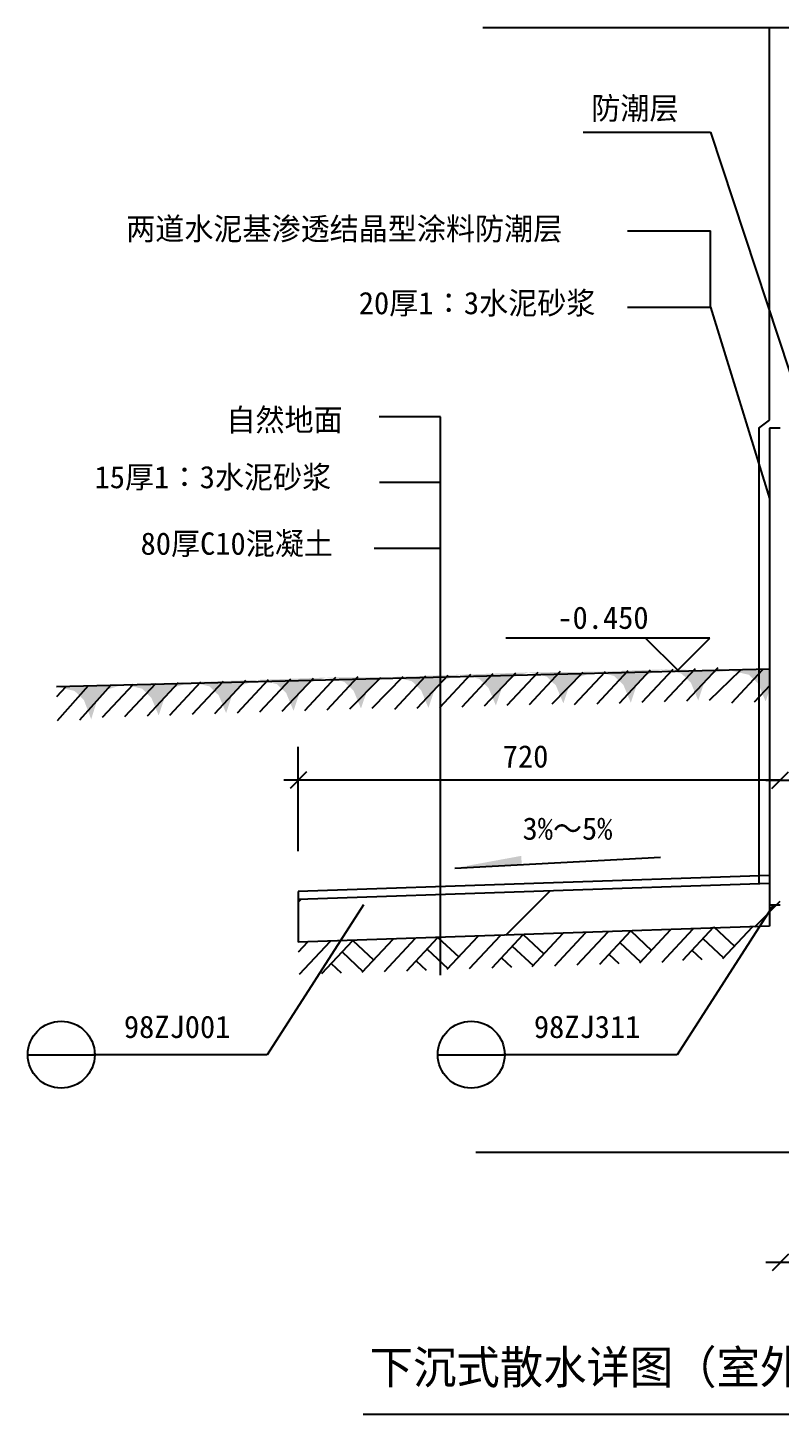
# Model space of a CAD drawing. Header units: metres. Extents: x 257 to 3194, y 1341 to 5169.
# Drawn here: x 624 to 1748, y 1341 to 3412 of the extents above; entities that cross this region are included whole.
import ezdxf

# ---------------------------------------------------------------- set-up
doc = ezdxf.new("R2010")
doc.units = ezdxf.units.M
for name, color, linetype in [('I-TXT', 2, 'Continuous'), ('PUB_DIM', 3, 'Continuous'), ('PUB_HATCH', 7, 'Continuous'), ('STAIR', 2, 'Continuous'), ('XCSS', 7, 'Continuous'), ('文字', 4, 'Continuous')]:
    doc.layers.add(name, color=color, linetype=linetype)

# ---------------------------------------------------------------- blocks, each defined once
blk = doc.blocks.new('_INDEX')
blk.add_line((-0.5, 0), (0.5, 0))
blk.add_circle((0, 0), 0.5)
blk = doc.blocks.new('_DIMX')
at = {"color": 1}
blk.add_line((-109.07, 0), (107.07, 0), dxfattribs=at)
at = {"color": 5}
blk.add_lwpolyline([(-62.26, -62.26), (61.91, 61.91)], dxfattribs=at)

msp = doc.modelspace()

# ---------------------------------------------------------------- hatches: boundary and pattern name
at = {"layer": 'PUB_HATCH'}
h = msp.add_hatch(dxfattribs=at)
h.set_pattern_fill('AN33C', scale=80)
h.set_pattern_definition([(45, (0, 0), (-179.605, 179.605), [])])
h.paths.add_polyline_path([(1748.09, 2070.3), (1748.09, 2134.3), (1209.06, 2116.05), (1209.06, 2052.05)])
h.paths.add_polyline_path([(1028.09, 2109.93), (1028.09, 2045.93), (1209.06, 2052.05), (1209.06, 2116.05)])

# ---------------------------------------------------------------- linework, layer by layer
msp.add_solid([(1261.89, 2156.72), (1361.87, 2161.97), (1361.07, 2174.95)])
at = {"layer": 'I-TXT'}
msp.add_line((1124.85, 1340.55), (2694.47, 1340.55), dxfattribs=at)
at = {"layer": 'PUB_DIM'}
for p, q in [((1453.63, 3256.14), (1644.04, 3256.14)), ((1644.04, 3256.14), (1802.67, 2774.3)), ((1519.68, 3109.02), (1644.04, 3109.02)), ((1644.04, 2994.85), (1644.04, 3109.02)), ((1519.68, 2994.85), (1644.04, 2994.85)), ((1644.04, 2994.85), (1732.09, 2708.9)), ((1240.72, 2831.19), (1148.7, 2831.19)), ((1240.72, 1996.77), (1240.72, 2831.19)), ((1716.09, 2814.3), (1732.09, 2826.19)), ((1240.72, 2733.08), (1149.16, 2733.08)), ((1240.72, 2634.34), (1141.25, 2634.34)), ((1594.83, 2500.31), (1337.91, 2500.31)), ((1642.83, 2500.31), (1546.83, 2500.31)), ((1546.83, 2500.31), (1594.83, 2452.31)), ((1594.83, 2452.31), (1642.83, 2500.31)), ((1028.1, 2181.93), (1028.1, 2338.08)), ((1747.9, 2288.08), (1028.3, 2288.08)), ((1125.62, 2101.76), (981.57, 1877.9)), ((1738.01, 2101.76), (1593.96, 1877.9)), ((981.57, 1877.9), (721.21, 1877.9)), ((1593.96, 1877.9), (1333.6, 1877.9))]:
    msp.add_line(p, q, dxfattribs=at)
msp.add_lwpolyline([(1261.89, 2156.72), (1569.19, 2172.88)], dxfattribs=at)
at = {"layer": 'PUB_HATCH'}
for p, q in [((1205.71, 2395.5), (1252.06, 2445.1)), ((1239.29, 2396.64), (1285.64, 2446.23)), ((1272.87, 2397.77), (1319.22, 2447.37)), ((1306.45, 2398.91), (1352.8, 2448.51)), ((1340.03, 2400.05), (1386.38, 2449.64)), ((1373.61, 2401.18), (1419.96, 2450.78)), ((1407.19, 2402.32), (1453.54, 2449.49)), ((1440.78, 2401.03), (1487.12, 2450.62)), ((1474.36, 2402.16), (1520.71, 2451.76)), ((1507.94, 2403.3), (1554.29, 2452.9)), ((1541.52, 2404.44), (1587.87, 2454.03)), ((1575.1, 2405.57), (1621.45, 2455.17)), ((1608.68, 2406.71), (1655.03, 2456.31)), ((1642.26, 2407.85), (1688.61, 2452.28)), ((1675.84, 2403.83), (1722.19, 2453.42)), ((667.28, 2413.32), (681.19, 2428.2)), ((668.42, 2377.31), (714.77, 2429.34)), ((702, 2378.45), (748.35, 2430.48)), ((735.58, 2382.02), (781.93, 2431.61)), ((769.16, 2383.15), (815.51, 2432.75)), ((802.74, 2384.29), (849.09, 2433.88)), ((836.32, 2385.43), (882.67, 2435.02)), ((869.9, 2386.56), (916.25, 2436.16)), ((903.48, 2387.7), (949.83, 2437.29)), ((937.06, 2388.84), (983.41, 2438.43)), ((970.64, 2389.97), (1016.99, 2439.57)), ((1004.23, 2391.11), (1050.57, 2440.7)), ((1037.81, 2392.24), (1084.16, 2441.84)), ((1071.39, 2393.38), (1117.74, 2442.98)), ((1104.97, 2394.52), (1151.32, 2441.69)), ((1138.55, 2395.65), (1184.9, 2442.82)), ((1172.13, 2394.36), (1218.48, 2443.96)), ((1709.42, 2404.96), (1732.89, 2430.08)), ((1156.84, 2002.26), (1203.19, 2051.86)), ((1190.42, 2003.4), (1236.77, 2052.99)), ((1236.77, 2052.99), (1267.77, 2024.02)), ((1250.39, 2005.43), (1296.74, 2055.02)), ((1283.97, 2006.56), (1330.32, 2056.16)), ((1317.55, 2007.7), (1363.9, 2057.29)), ((1363.9, 2057.29), (1394.9, 2028.33)), ((1377.52, 2009.73), (1423.87, 2059.32)), ((1411.1, 2010.86), (1457.45, 2060.46)), ((1444.68, 2012), (1491.03, 2061.6)), ((1478.26, 2013.14), (1524.61, 2062.73)), ((1524.61, 2062.73), (1555.61, 2033.77)), ((1538.23, 2015.17), (1584.57, 2064.76)), ((1571.81, 2016.3), (1618.15, 2065.9)), ((1602.23, 2019.33), (1648.58, 2068.93)), ((1632.36, 2051.57), (1663.36, 2022.6)), ((1648.58, 2068.93), (1679.58, 2039.96)), ((1662.2, 2021.36), (1706.62, 2068.89)), ((1028.58, 2031.54), (1042.48, 2046.42)), ((1029.72, 1997.96), (1076.07, 2047.55)), ((1063.3, 1999.09), (1109.65, 2048.69)), ((1093.42, 2031.33), (1124.42, 2002.36)), ((1109.65, 2048.69), (1140.64, 2019.72)), ((1123.26, 2001.12), (1169.61, 2050.72)), ((1220.55, 2035.63), (1251.55, 2006.67)), ((1347.68, 2039.94), (1378.68, 2010.97)), ((1508.39, 2045.38), (1539.38, 2016.41)), ((1616.14, 2034.21), (1631.01, 2020.3)), ((1077.2, 2013.97), (1092.08, 2000.07)), ((1204.33, 2018.27), (1219.21, 2004.37)), ((1331.46, 2022.58), (1346.34, 2008.67)), ((1492.16, 2028.02), (1507.04, 2014.11))]:
    msp.add_line(p, q, dxfattribs=at)
for points in [[(1170.51, 2442.34), (1271.25, 2445.74), (1197.61, 2436.05), (1244.63, 2437.64)], [(1271.25, 2445.74), (1371.99, 2449.15), (1298.36, 2439.46), (1345.37, 2441.05)], [(1371.99, 2449.15), (1472.73, 2450.14), (1399.1, 2442.87), (1446.11, 2442.03)], [(1472.73, 2450.14), (1573.47, 2453.55), (1499.84, 2443.85), (1546.85, 2445.44)], [(1499.84, 2443.85), (1546.85, 2445.44), (1513.74, 2430.39), (1533.89, 2431.07)], [(1573.47, 2453.55), (1674.22, 2451.8), (1600.58, 2447.26), (1647.6, 2448.85)], [(1600.58, 2447.26), (1647.6, 2448.85), (1614.49, 2433.8), (1634.63, 2434.48)], [(1674.22, 2451.8), (1732.09, 2453.76), (1701.33, 2445.51), (1732.34, 2446.56)], [(1701.33, 2445.51), (1732.34, 2446.56), (1715.23, 2432.05), (1732.81, 2432.65)], [(666.79, 2427.71), (767.54, 2431.12), (693.9, 2421.43), (740.92, 2423.02)], [(767.54, 2431.12), (868.28, 2434.53), (794.64, 2424.84), (841.66, 2426.43)], [(794.64, 2424.84), (841.66, 2426.43), (808.55, 2411.38), (828.7, 2412.06)], [(868.28, 2434.53), (969.02, 2437.94), (895.39, 2428.25), (942.4, 2429.84)], [(895.39, 2428.25), (942.4, 2429.84), (909.29, 2414.79), (929.44, 2415.47)], [(969.02, 2437.94), (1069.76, 2441.35), (996.13, 2431.66), (1043.14, 2433.25)], [(996.13, 2431.66), (1043.14, 2433.25), (1010.03, 2418.2), (1030.18, 2418.88)], [(1069.76, 2441.35), (1170.51, 2442.34), (1096.87, 2435.07), (1143.88, 2436.66)], [(1096.87, 2435.07), (1143.88, 2436.66), (1110.77, 2421.61), (1130.92, 2422.29)], [(1197.61, 2436.05), (1244.63, 2437.64), (1211.52, 2422.59), (1231.67, 2423.27)], [(1298.36, 2439.46), (1345.37, 2441.05), (1312.26, 2426), (1332.41, 2426.68)], [(1312.26, 2426), (1332.41, 2426.68), (1323.24, 2399.48)], [(1399.1, 2442.87), (1446.11, 2442.03), (1413, 2429.41), (1433.15, 2430.09)], [(1413, 2429.41), (1433.15, 2430.09), (1423.99, 2402.89)], [(1513.74, 2430.39), (1533.89, 2431.07), (1524.73, 2403.87)], [(1614.49, 2433.8), (1634.63, 2434.48), (1625.47, 2407.28)], [(1715.23, 2432.05), (1732.81, 2432.65), (1726.21, 2405.53), (1733.04, 2425.8)], [(693.9, 2421.43), (740.92, 2423.02), (707.81, 2407.97), (727.95, 2408.65)], [(707.81, 2407.97), (727.95, 2408.65), (718.79, 2379.02)], [(808.55, 2411.38), (828.7, 2412.06), (819.53, 2384.86)], [(909.29, 2414.79), (929.44, 2415.47), (920.27, 2388.27)], [(1010.03, 2418.2), (1030.18, 2418.88), (1021.02, 2391.68)], [(1110.77, 2421.61), (1130.92, 2422.29), (1121.76, 2395.09)], [(1211.52, 2422.59), (1231.67, 2423.27), (1222.5, 2396.07)]]:
    msp.add_solid(points, dxfattribs=at)
at = {"layer": 'STAIR'}
for p, q in [((1793.8, 3412.44), (1303.53, 3412.44)), ((1793.8, 1731.73), (1293.08, 1731.73))]:
    msp.add_line(p, q, dxfattribs=at)
at = {"layer": 'XCSS'}
for p, q in [((1732.09, 2826.19), (1732.09, 3412.44)), ((1716.09, 2814.3), (1716.09, 2133.76)), ((1732.09, 2814.3), (1732.09, 2133.76)), ((1748.09, 2814.3), (1732.09, 2814.3)), ((1732.09, 2453.76), (666.79, 2427.71)), ((1732.09, 2145.76), (1028.09, 2121.93)), ((1732.09, 2133.76), (1028.09, 2109.93)), ((1028.09, 2121.93), (1028.09, 2045.93)), ((1732.09, 2133.76), (1732.09, 2069.76)), ((1732.09, 2069.76), (1028.09, 2045.93))]:
    msp.add_line(p, q, dxfattribs=at)
msp.add_lwpolyline([(1732.09, 2101.76), (1748.09, 2101.76)], dxfattribs=at)

# ---------------------------------------------------------------- block references
at = {"layer": 'PUB_DIM', "xscale": 0.2, "yscale": 0.2, "zscale": 0.2, "rotation": 180}
for p in [(1028.1, 2288.08), (1748.09, 1567.2)]:
    msp.add_blockref('_DIMX', p, dxfattribs=at)
at = {"layer": 'PUB_DIM'}
for name, p, xscale, yscale, zscale in [('_DIMX', (1748.1, 2288.08), 0.2, 0.2, 0.2), ('_INDEX', (673.98, 1877.9), 100, 100, 100), ('_INDEX', (1286.37, 1877.9), 100, 100, 100)]:
    msp.add_blockref(name, p, dxfattribs=dict(at, xscale=xscale, yscale=yscale, zscale=zscale))

# ---------------------------------------------------------------- texts
msp.add_text('720', height=33.4).set_placement((1333.53, 2306.93))
at = {"layer": 'I-TXT'}
msp.add_text('下沉式散水详图（室外墙体与室外自然地面接触部）', height=49.8, dxfattribs=at).set_placement((1134.82, 1385.96))
at = {"layer": 'PUB_DIM'}
for s, p in [('-0.450', (1415, 2514.17)), ('98ZJ001', (767.61, 1902.81)), ('98ZJ311', (1380, 1902.81))]:
    msp.add_text(s, height=33.4, dxfattribs=at).set_placement(p)
at = {"layer": '文字'}
for s, p in [('防潮层', (1465.76, 3275.46)), ('两道水泥基渗透结晶型涂料防潮层', (771.03, 3095.31)), ('20厚1∶3水泥砂浆', (1118.42, 2984.34)), ('自然地面', (920.73, 2809.75)), ('15厚1∶3水泥砂浆', (723.81, 2724.3)), ('80厚C10混凝土', (792.54, 2624.91)), ('3%～5%', (1362.99, 2199.07))]:
    msp.add_text(s, height=33.4, dxfattribs=at).set_placement(p)

doc.saveas('drawing.dxf')
